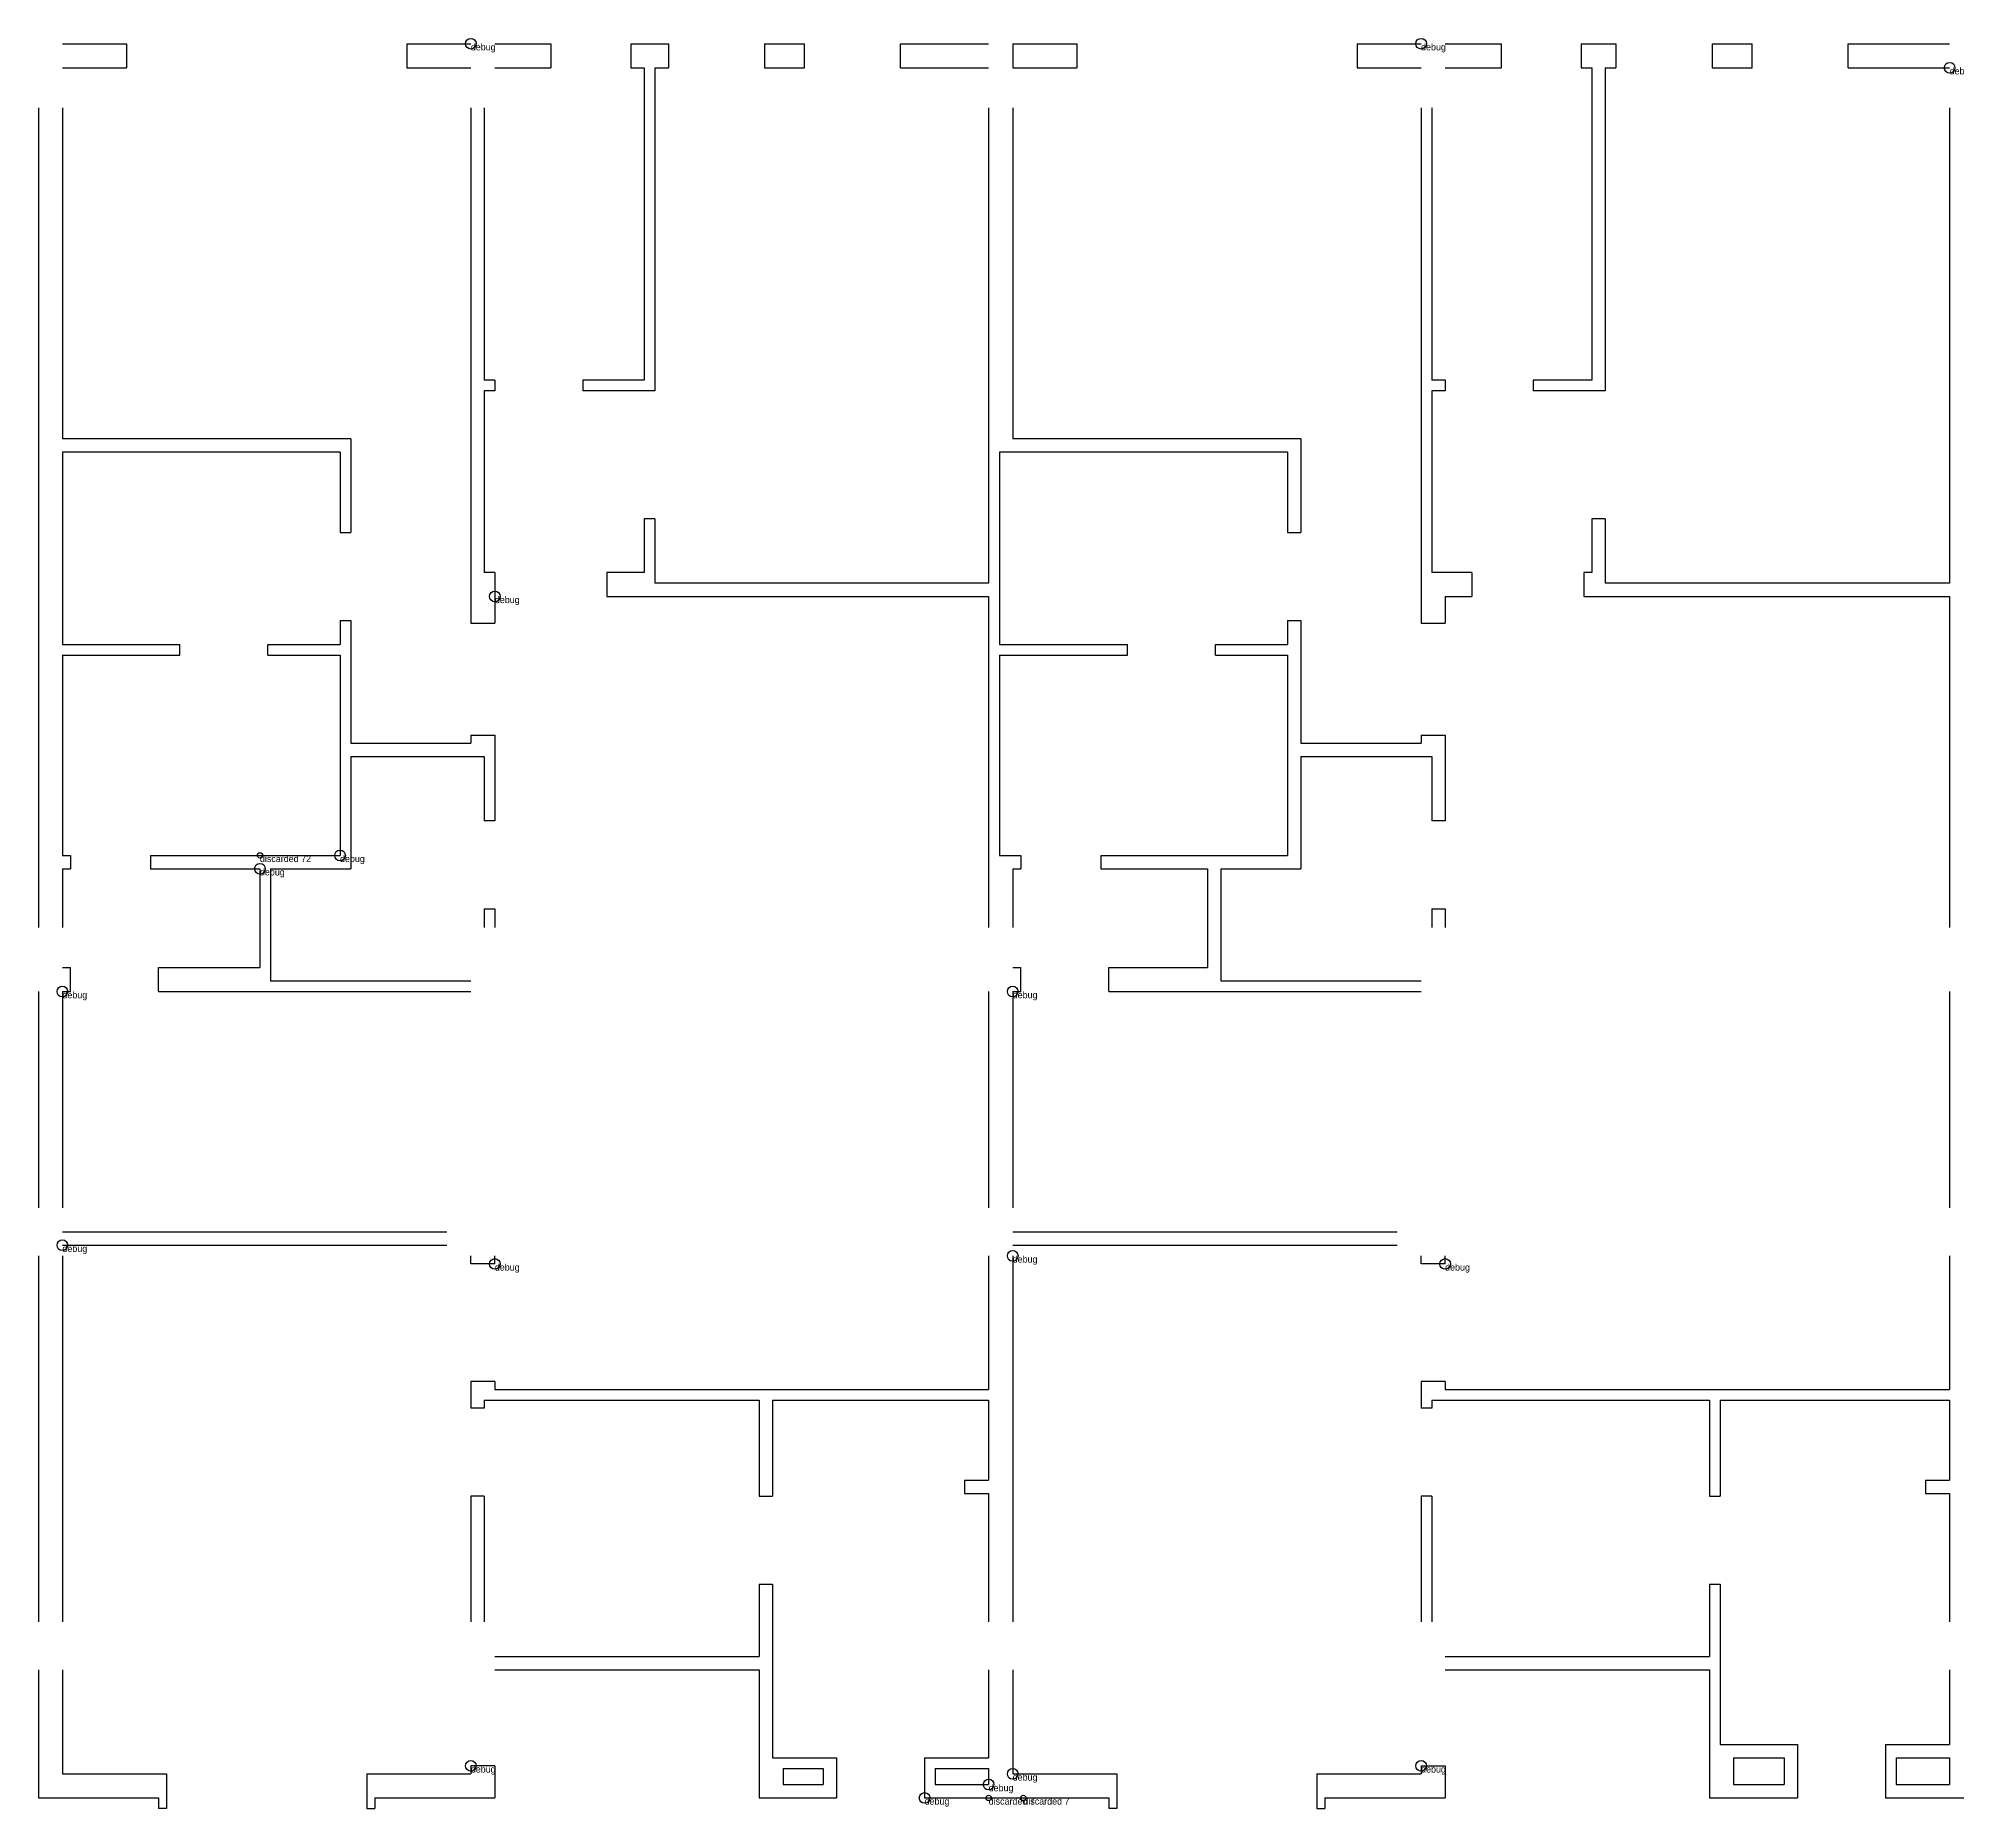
# Model space of a CAD drawing. Header units: metres. Extents: x 234 to 1674, y 440 to 1103.
# Drawn here: x 234 to 953, y 440 to 1103 of the extents above; entities that cross this region are included whole.
import ezdxf

# ---------------------------------------------------------------- set-up
doc = ezdxf.new("R2010")
doc.units = ezdxf.units.M
doc.layers.add('WALL', color=7, linetype='Continuous')

msp = doc.modelspace()

# ---------------------------------------------------------------- linework, layer by layer
at = {"layer": 'debug', "color": 2}
for centre in [(396, 1101), (752, 1101), (950, 1092), (405, 894), (347, 797), (347, 797), (347, 797), (347, 797), (347, 797), (347, 797), (317, 792), (317, 792), (317, 792), (317, 792), (317, 792), (317, 792), (243, 746), (243, 746), (243, 746), (243, 746), (243, 746), (243, 746), (599, 746), (599, 746), (599, 746), (599, 746), (599, 746), (599, 746), (243, 651), (599, 647), (405, 644), (761, 644), (396, 456), (599, 453), (599, 453), (599, 453), (599, 453), (599, 453), (599, 453), (752, 456), (566, 444), (566, 444), (566, 444), (566, 444), (566, 444), (566, 444), (590, 449), (590, 449), (590, 449), (590, 449), (590, 449), (590, 449)]:
    msp.add_circle(centre, 2, dxfattribs=at)
at = {"layer": 'debug', "color": 4}
for centre in [(317, 797), (590, 444), (590, 444), (603, 444)]:
    msp.add_circle(centre, 1, dxfattribs=at)
at = {"layer": 'WALL'}
for p, q in [((243, 1101), (267, 1101)), ((267, 1101), (267, 1092)), ((372, 1101), (396, 1101)), ((372, 1101), (372, 1092)), ((405, 1101), (426, 1101)), ((416, 1101), (416, 1101)), ((426, 1101), (426, 1092)), ((456, 1101), (470, 1101)), ((456, 1101), (456, 1092)), ((470, 1101), (470, 1092)), ((506, 1101), (506, 1092)), ((506, 1101), (521, 1101)), ((518, 1101), (518, 1101)), ((521, 1092), (521, 1101)), ((557, 1101), (590, 1101)), ((557, 1092), (557, 1101)), ((599, 1101), (599, 1092)), ((599, 1101), (623, 1101)), ((623, 1101), (623, 1092)), ((728, 1101), (752, 1101)), ((728, 1101), (728, 1092)), ((761, 1101), (782, 1101)), ((771, 1101), (771, 1101)), ((782, 1101), (782, 1092)), ((812, 1101), (812, 1092)), ((812, 1101), (812, 1092)), ((812, 1101), (825, 1101)), ((825, 1101), (825, 1092)), ((861, 1101), (861, 1092)), ((861, 1101), (876, 1101)), ((873, 1101), (873, 1101)), ((876, 1092), (876, 1101)), ((912, 1101), (950, 1101)), ((912, 1092), (912, 1101)), ((243, 1092), (267, 1092)), ((372, 1092), (396, 1092)), ((405, 1092), (426, 1092)), ((456, 1092), (461, 1092)), ((461, 1092), (461, 975)), ((465, 1092), (470, 1092)), ((465, 1092), (465, 971)), ((506, 1092), (521, 1092)), ((557, 1092), (590, 1092)), ((599, 1092), (623, 1092)), ((728, 1092), (752, 1092)), ((761, 1092), (782, 1092)), ((812, 1092), (816, 1092)), ((812, 1092), (816, 1092)), ((816, 1092), (816, 975)), ((821, 1092), (821, 971)), ((821, 1092), (825, 1092)), ((861, 1092), (876, 1092)), ((912, 1092), (950, 1092)), ((234, 1077), (234, 770)), ((243, 1077), (243, 953)), ((396, 1077), (396, 884)), ((401, 1077), (401, 975)), ((590, 1077), (590, 899)), ((599, 1077), (599, 953)), ((752, 1077), (752, 884)), ((756, 1077), (756, 975)), ((950, 1077), (950, 899)), ((405, 975), (401, 975)), ((401, 971), (401, 903)), ((405, 971), (401, 971)), ((405, 975), (405, 971)), ((438, 975), (438, 971)), ((461, 975), (438, 975)), ((465, 971), (438, 971)), ((761, 975), (756, 975)), ((756, 971), (756, 903)), ((761, 971), (756, 971)), ((761, 975), (761, 971)), ((794, 975), (794, 971)), ((816, 975), (794, 975)), ((821, 971), (794, 971)), ((351, 953), (243, 953)), ((351, 953), (351, 918)), ((707, 953), (599, 953)), ((707, 953), (707, 918)), ((243, 948), (243, 876)), ((347, 948), (243, 948)), ((347, 948), (347, 918)), ((594, 948), (594, 876)), ((702, 948), (594, 948)), ((702, 948), (702, 918)), ((465, 923), (461, 923)), ((461, 923), (461, 903)), ((465, 923), (465, 899)), ((821, 923), (816, 923)), ((816, 923), (816, 903)), ((821, 923), (821, 899)), ((347, 918), (351, 918)), ((702, 918), (707, 918)), ((405, 903), (401, 903)), ((405, 903), (405, 894)), ((447, 903), (447, 894)), ((461, 903), (447, 903)), ((590, 899), (465, 899)), ((771, 903), (756, 903)), ((771, 903), (771, 894)), ((813, 903), (813, 894)), ((816, 903), (813, 903)), ((950, 899), (821, 899)), ((405, 894), (405, 894)), ((405, 894), (405, 884)), ((447, 894), (590, 894)), ((590, 894), (590, 770)), ((761, 894), (771, 894)), ((761, 894), (761, 884)), ((813, 894), (950, 894)), ((950, 894), (950, 770)), ((347, 885), (347, 876)), ((347, 885), (351, 885)), ((351, 885), (351, 839)), ((702, 885), (702, 876)), ((702, 885), (707, 885)), ((707, 885), (707, 839)), ((396, 884), (405, 884)), ((752, 884), (761, 884)), ((243, 876), (287, 876)), ((243, 872), (287, 872)), ((243, 872), (243, 797)), ((287, 872), (287, 876)), ((320, 876), (347, 876)), ((320, 872), (320, 876)), ((320, 872), (347, 872)), ((347, 872), (347, 797)), ((594, 876), (642, 876)), ((594, 872), (642, 872)), ((594, 872), (594, 797)), ((642, 872), (642, 876)), ((675, 876), (702, 876)), ((675, 872), (675, 876)), ((675, 872), (702, 872)), ((702, 872), (702, 797)), ((396, 842), (396, 839)), ((396, 842), (405, 842)), ((405, 842), (405, 810)), ((752, 842), (752, 839)), ((752, 842), (761, 842)), ((761, 842), (761, 810)), ((351, 839), (396, 839)), ((707, 839), (752, 839)), ((351, 834), (351, 792)), ((351, 834), (401, 834)), ((401, 834), (401, 810)), ((707, 834), (707, 792)), ((707, 834), (756, 834)), ((756, 834), (756, 810)), ((405, 810), (401, 810)), ((761, 810), (756, 810)), ((243, 797), (246, 797)), ((243, 792), (246, 792)), ((243, 792), (243, 770)), ((246, 797), (246, 792)), ((276, 797), (347, 797)), ((276, 797), (317, 797)), ((276, 797), (276, 792)), ((276, 792), (317, 792)), ((317, 792), (317, 755)), ((321, 792), (351, 792)), ((321, 792), (321, 750)), ((594, 797), (602, 797)), ((599, 792), (602, 792)), ((599, 792), (599, 770)), ((602, 797), (602, 792)), ((632, 797), (702, 797)), ((632, 797), (672, 797)), ((632, 797), (632, 792)), ((632, 792), (672, 792)), ((672, 792), (672, 755)), ((677, 792), (707, 792)), ((677, 792), (677, 750)), ((401, 777), (401, 770)), ((401, 777), (405, 777)), ((405, 777), (405, 770)), ((756, 777), (756, 770)), ((756, 777), (761, 777)), ((761, 777), (761, 770)), ((243, 755), (246, 755)), ((246, 746), (246, 755)), ((279, 755), (317, 755)), ((279, 746), (279, 755)), ((599, 755), (602, 755)), ((602, 746), (602, 755)), ((635, 755), (672, 755)), ((635, 746), (635, 755)), ((321, 750), (396, 750)), ((677, 750), (752, 750)), ((234, 746), (234, 665)), ((243, 746), (243, 665)), ((243, 746), (246, 746)), ((279, 746), (396, 746)), ((590, 746), (590, 665)), ((599, 746), (599, 665)), ((599, 746), (602, 746)), ((635, 746), (752, 746)), ((950, 746), (950, 665)), ((243, 656), (387, 656)), ((599, 656), (743, 656)), ((243, 651), (387, 651)), ((599, 651), (743, 651)), ((234, 647), (234, 510)), ((243, 647), (243, 510)), ((396, 644), (396, 647)), ((405, 644), (396, 644)), ((405, 644), (405, 647)), ((405, 644), (405, 644)), ((590, 647), (590, 597)), ((599, 647), (599, 510)), ((752, 644), (752, 647)), ((761, 644), (752, 644)), ((761, 644), (761, 647)), ((761, 644), (761, 644)), ((950, 647), (950, 597)), ((396, 600), (396, 590)), ((405, 600), (396, 600)), ((405, 600), (405, 597)), ((405, 597), (590, 597)), ((752, 600), (752, 590)), ((761, 600), (752, 600)), ((761, 600), (761, 597)), ((761, 597), (950, 597)), ((401, 590), (396, 590)), ((401, 593), (504, 593)), ((401, 593), (401, 590)), ((504, 593), (504, 557)), ((509, 593), (590, 593)), ((509, 593), (509, 557)), ((590, 593), (590, 563)), ((756, 590), (752, 590)), ((756, 593), (860, 593)), ((756, 593), (756, 590)), ((860, 593), (860, 557)), ((864, 593), (950, 593)), ((864, 593), (864, 557)), ((950, 593), (950, 563)), ((581, 563), (581, 558)), ((581, 563), (590, 563)), ((941, 563), (941, 558)), ((941, 563), (950, 563)), ((396, 557), (396, 510)), ((401, 557), (396, 557)), ((401, 557), (401, 510)), ((504, 557), (509, 557)), ((581, 558), (590, 558)), ((590, 558), (590, 510)), ((752, 557), (752, 510)), ((756, 557), (752, 557)), ((756, 557), (756, 510)), ((860, 557), (864, 557)), ((941, 558), (950, 558)), ((950, 558), (950, 510)), ((504, 524), (509, 524)), ((504, 524), (504, 497)), ((509, 524), (509, 459)), ((860, 524), (864, 524)), ((860, 524), (860, 497)), ((864, 524), (864, 464)), ((405, 497), (504, 497)), ((761, 497), (860, 497)), ((234, 492), (234, 444)), ((243, 492), (243, 453)), ((405, 492), (504, 492)), ((504, 492), (504, 444)), ((590, 492), (590, 459)), ((599, 492), (599, 453)), ((761, 492), (860, 492)), ((860, 492), (860, 444)), ((950, 492), (950, 464)), ((864, 464), (893, 464)), ((893, 464), (893, 444)), ((926, 464), (926, 444)), ((926, 464), (950, 464)), ((243, 453), (282, 453)), ((282, 453), (282, 440)), ((357, 453), (396, 453)), ((357, 453), (357, 440)), ((396, 456), (396, 456)), ((396, 456), (396, 453)), ((405, 456), (396, 456)), ((405, 456), (405, 444)), ((509, 459), (533, 459)), ((513, 455), (528, 455)), ((513, 455), (513, 449)), ((528, 455), (528, 449)), ((533, 459), (533, 444)), ((566, 459), (566, 444)), ((566, 459), (590, 459)), ((570, 455), (590, 455)), ((570, 455), (570, 449)), ((590, 455), (590, 449)), ((599, 453), (638, 453)), ((638, 453), (638, 440)), ((713, 453), (752, 453)), ((713, 453), (713, 440)), ((752, 456), (761, 456)), ((752, 456), (752, 456)), ((752, 456), (752, 453)), ((761, 456), (761, 444)), ((869, 459), (888, 459)), ((869, 459), (869, 449)), ((888, 459), (888, 449)), ((930, 459), (950, 459)), ((930, 459), (930, 449)), ((950, 459), (950, 449)), ((513, 449), (528, 449)), ((570, 449), (590, 449)), ((869, 449), (888, 449)), ((930, 449), (950, 449)), ((234, 444), (279, 444)), ((279, 444), (279, 440)), ((282, 440), (279, 440)), ((357, 440), (360, 440)), ((360, 444), (405, 444)), ((360, 444), (360, 440)), ((504, 444), (533, 444)), ((566, 444), (603, 444)), ((590, 444), (635, 444)), ((635, 444), (635, 440)), ((638, 440), (635, 440)), ((713, 440), (716, 440)), ((716, 444), (761, 444)), ((716, 444), (716, 440)), ((860, 444), (893, 444)), ((926, 444), (995, 444))]:
    msp.add_line(p, q, dxfattribs=at)

# ---------------------------------------------------------------- texts
at = {"layer": 'debug', "char_height": 2.5, "attachment_point": 1}
for s, insert in [('debug', (396, 1101)), ('debug', (752, 1101)), ('debug', (950, 1092)), ('debug', (405, 894)), ('discarded 72', (317, 797)), ('debug', (317, 792)), ('debug', (317, 792)), ('debug', (317, 792)), ('debug', (317, 792)), ('debug', (317, 792)), ('debug', (317, 792)), ('debug', (347, 797)), ('debug', (347, 797)), ('debug', (347, 797)), ('debug', (347, 797)), ('debug', (347, 797)), ('debug', (347, 797)), ('debug', (243, 746)), ('debug', (243, 746)), ('debug', (243, 746)), ('debug', (243, 746)), ('debug', (243, 746)), ('debug', (243, 746)), ('debug', (599, 746)), ('debug', (599, 746)), ('debug', (599, 746)), ('debug', (599, 746)), ('debug', (599, 746)), ('debug', (599, 746)), ('debug', (243, 651)), ('debug', (599, 647)), ('debug', (405, 644)), ('debug', (761, 644)), ('debug', (396, 456)), ('debug', (599, 453)), ('debug', (599, 453)), ('debug', (599, 453)), ('debug', (599, 453)), ('debug', (599, 453)), ('debug', (599, 453)), ('debug', (752, 456)), ('debug', (590, 449)), ('debug', (590, 449)), ('debug', (590, 449)), ('debug', (590, 449)), ('debug', (590, 449)), ('debug', (590, 449)), ('debug', (566, 444)), ('debug', (566, 444)), ('debug', (566, 444)), ('debug', (566, 444)), ('debug', (566, 444)), ('debug', (566, 444)), ('discarded 7', (590, 444)), ('discarded 7', (590, 444)), ('discarded 7', (603, 444))]:
    msp.add_mtext(s, dxfattribs=dict(at, insert=insert))

doc.saveas('drawing.dxf')
